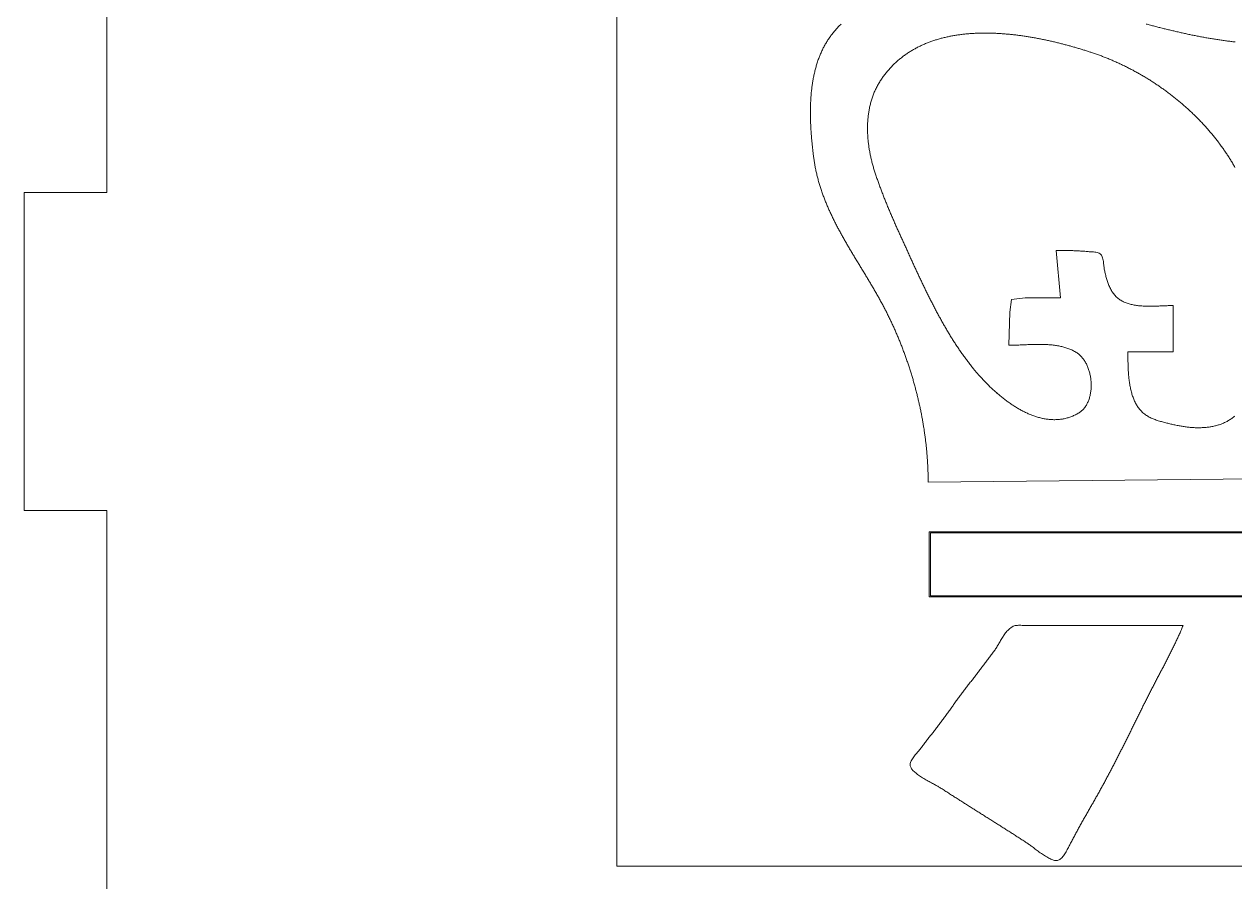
# Model space of a CAD drawing. Header units: inches. Extents: x 5.7 to 64.6, y 3.3 to 60.7.
# Drawn here: x 42.361 to 44.265, y 31.287 to 32.636 of the extents above; entities that cross this region are included whole.
import ezdxf

# ---------------------------------------------------------------- set-up
doc = ezdxf.new("R2010")
doc.units = ezdxf.units.IN
doc.header["$MEASUREMENT"] = 0
doc.layers.add('LASER BLACK', color=7, linetype='Continuous', lineweight=0, true_color=0x000000)
doc.layers.add('LASER MAGENTA', color=6, linetype='Continuous', lineweight=0, true_color=0xff00ff)

msp = doc.modelspace()

# ---------------------------------------------------------------- linework, layer by layer
at = {"layer": 'LASER BLACK'}
for points in [[(43.29325, 32.83196), (43.29325, 31.31192), (45.3755, 31.31192)], [(43.64566, 32.63611), (43.64451, 32.63497), (43.64337, 32.63382), (43.64224, 32.63266), (43.64112, 32.63149), (43.64002, 32.63031), (43.63892, 32.62912), (43.63784, 32.62791), (43.63678, 32.6267), (43.63573, 32.62547), (43.63469, 32.62423), (43.63366, 32.62298), (43.63265, 32.62172), (43.63165, 32.62044), (43.63066, 32.61916), (43.62969, 32.61786), (43.62874, 32.61655), (43.62779, 32.61523), (43.62687, 32.6139), (43.62595, 32.61255), (43.62506, 32.6112), (43.62417, 32.60983), (43.62331, 32.60845), (43.62245, 32.60706), (43.62162, 32.60566), (43.6208, 32.60424), (43.61999, 32.60282), (43.6192, 32.60138), (43.61843, 32.59993), (43.61767, 32.59847), (43.61693, 32.597), (43.6162, 32.59551), (43.6155, 32.59401), (43.6148, 32.5925), (43.61413, 32.59098), (43.61347, 32.58945), (43.61282, 32.58791), (43.61219, 32.58636), (43.61158, 32.58481), (43.61098, 32.58325), (43.61039, 32.58168), (43.60983, 32.5801), (43.60927, 32.57852), (43.60873, 32.57693), (43.60821, 32.57534), (43.6077, 32.57373), (43.6072, 32.57213), (43.60672, 32.57051), (43.60625, 32.56889), (43.6058, 32.56726), (43.60536, 32.56563), (43.60493, 32.56399), (43.60452, 32.56235), (43.60412, 32.5607), (43.60373, 32.55905), (43.60335, 32.55739), (43.60299, 32.55573), (43.60265, 32.55406), (43.60231, 32.55239), (43.60199, 32.55071), (43.60167, 32.54903), (43.60138, 32.54734), (43.60109, 32.54565), (43.60081, 32.54396), (43.60055, 32.54226), (43.6003, 32.54056), (43.60006, 32.53886), (43.59983, 32.53715), (43.59961, 32.53544), (43.59941, 32.53373), (43.59921, 32.53201), (43.59903, 32.53029), (43.59885, 32.52857), (43.59869, 32.52684), (43.59854, 32.52512), (43.59839, 32.52339), (43.59826, 32.52166), (43.59814, 32.51993), (43.59802, 32.51819), (43.59792, 32.51646), (43.59783, 32.51472), (43.59774, 32.51298), (43.59767, 32.51124), (43.5976, 32.5095), (43.59754, 32.50776), (43.59749, 32.50602), (43.59745, 32.50427), (43.59742, 32.50253), (43.5974, 32.50079), (43.59739, 32.49904), (43.59738, 32.4973), (43.59738, 32.49555), (43.59739, 32.49381), (43.59741, 32.49207), (43.59743, 32.49033), (43.59747, 32.48858), (43.5975, 32.48684), (43.59755, 32.4851), (43.59761, 32.48336), (43.59767, 32.48163), (43.59773, 32.47989), (43.59781, 32.47815), (43.59789, 32.47642), (43.59797, 32.47469), (43.59807, 32.47296), (43.59817, 32.47123), (43.59827, 32.46951), (43.59838, 32.46779), (43.5985, 32.46607), (43.59862, 32.46435), (43.59875, 32.46264), (43.59888, 32.46092), (43.59901, 32.45922), (43.59916, 32.45751), (43.5993, 32.45581), (43.59945, 32.45411), (43.59961, 32.45242), (43.59977, 32.45073), (43.59994, 32.44904), (43.6001, 32.44736), (43.60028, 32.44568), (43.60045, 32.44401), (43.60063, 32.44234), (43.60082, 32.44067), (43.601, 32.43901), (43.60119, 32.43736), (43.60139, 32.43571), (43.60158, 32.43406), (43.60178, 32.43242), (43.60199, 32.43079), (43.60219, 32.42916), (43.6024, 32.42754), (43.60261, 32.42592), (43.60284, 32.42418), (43.60308, 32.42244), (43.60334, 32.42071), (43.60361, 32.41898), (43.60389, 32.41726), (43.60418, 32.41554), (43.60448, 32.41383), (43.6048, 32.41212), (43.60512, 32.41041), (43.60546, 32.40871), (43.6058, 32.40702), (43.60616, 32.40533), (43.60653, 32.40365), (43.60691, 32.40197), (43.60729, 32.40029), (43.60769, 32.39862), (43.6081, 32.39696), (43.60852, 32.39529), (43.60895, 32.39364), (43.60939, 32.39198), (43.60984, 32.39034), (43.6103, 32.38869), (43.61076, 32.38705), (43.61124, 32.38542), (43.61173, 32.38378), (43.61222, 32.38216), (43.61273, 32.38053), (43.61324, 32.37891), (43.61377, 32.3773), (43.6143, 32.37568), (43.61484, 32.37408), (43.61539, 32.37247), (43.61594, 32.37087), (43.61651, 32.36927), (43.61708, 32.36768), (43.61767, 32.36609), (43.61826, 32.3645), (43.61885, 32.36292), (43.61946, 32.36134), (43.62007, 32.35976), (43.62069, 32.35819), (43.62132, 32.35662), (43.62196, 32.35506), (43.6226, 32.35349), (43.62325, 32.35193), (43.62391, 32.35038), (43.62457, 32.34882), (43.62525, 32.34727), (43.62592, 32.34572), (43.62661, 32.34418), (43.6273, 32.34263), (43.628, 32.3411), (43.6287, 32.33956), (43.62941, 32.33802), (43.63013, 32.33649), (43.63085, 32.33496), (43.63158, 32.33344), (43.63231, 32.33191), (43.63305, 32.33039), (43.6338, 32.32887), (43.63455, 32.32736), (43.63531, 32.32584), (43.63607, 32.32433), (43.63683, 32.32282), (43.63761, 32.32131), (43.63838, 32.31981), (43.63916, 32.31831), (43.63995, 32.3168), (43.64074, 32.3153), (43.64154, 32.31381), (43.64234, 32.31231), (43.64314, 32.31082), (43.64395, 32.30932), (43.64476, 32.30783), (43.64558, 32.30635), (43.6464, 32.30486), (43.64722, 32.30337), (43.64805, 32.30189), (43.64888, 32.30041), (43.64971, 32.29893), (43.65055, 32.29745), (43.65139, 32.29597), (43.65224, 32.29449), (43.65308, 32.29301), (43.65393, 32.29154), (43.65479, 32.29007), (43.65564, 32.28859), (43.6565, 32.28712), (43.65736, 32.28565), (43.65822, 32.28418), (43.65909, 32.28271), (43.65996, 32.28125), (43.66083, 32.27978), (43.6617, 32.27831), (43.66257, 32.27685), (43.66345, 32.27538), (43.66432, 32.27392), (43.6652, 32.27245), (43.66608, 32.27099), (43.66696, 32.26953), (43.66784, 32.26807), (43.66873, 32.2666), (43.66961, 32.26514), (43.6705, 32.26368), (43.67138, 32.26222), (43.67227, 32.26076), (43.67316, 32.2593), (43.67404, 32.25784), (43.67493, 32.25638), (43.67582, 32.25492), (43.67671, 32.25345), (43.6776, 32.25199), (43.67848, 32.25053), (43.67937, 32.24907), (43.68026, 32.24761), (43.68115, 32.24615), (43.68203, 32.24468), (43.68292, 32.24322), (43.6838, 32.24176), (43.68469, 32.24029), (43.68557, 32.23883), (43.68645, 32.23736), (43.68734, 32.2359), (43.68822, 32.23443), (43.68909, 32.23297), (43.68997, 32.2315), (43.69085, 32.23003), (43.69172, 32.22856), (43.69259, 32.22709), (43.69346, 32.22562), (43.69433, 32.22414), (43.6952, 32.22267), (43.69606, 32.22119), (43.69692, 32.21972), (43.69778, 32.21824), (43.69864, 32.21676), (43.69949, 32.21528), (43.70035, 32.2138), (43.70119, 32.21232), (43.70204, 32.21083), (43.70288, 32.20935), (43.70372, 32.20786), (43.70456, 32.20637), (43.70539, 32.20488), (43.70622, 32.20339), (43.70704, 32.20189), (43.70786, 32.2004), (43.70868, 32.1989), (43.7095, 32.1974), (43.71031, 32.1959), (43.71111, 32.19439), (43.71191, 32.19289), (43.71271, 32.19138), (43.7135, 32.18987), (43.71428, 32.18837), (43.71505, 32.18688), (43.71582, 32.18538), (43.71659, 32.18388), (43.71735, 32.18237), (43.71811, 32.18086), (43.71887, 32.17935), (43.71962, 32.17783), (43.72036, 32.17631), (43.72111, 32.17479), (43.72185, 32.17327), (43.72258, 32.17174), (43.72331, 32.17021), (43.72404, 32.16867), (43.72477, 32.16713), (43.72549, 32.16559), (43.7262, 32.16405), (43.72691, 32.1625), (43.72762, 32.16095), (43.72833, 32.1594), (43.72903, 32.15785), (43.72972, 32.15629), (43.73042, 32.15473), (43.7311, 32.15316), (43.73179, 32.1516), (43.73247, 32.15003), (43.73315, 32.14846), (43.73382, 32.14688), (43.73449, 32.1453), (43.73515, 32.14372), (43.73581, 32.14214), (43.73647, 32.14055), (43.73712, 32.13897), (43.73777, 32.13738), (43.73841, 32.13578), (43.73905, 32.13419), (43.73968, 32.13259), (43.74031, 32.13099), (43.74094, 32.12939), (43.74156, 32.12778), (43.74218, 32.12617), (43.7428, 32.12457), (43.74341, 32.12295), (43.74401, 32.12134), (43.74461, 32.11972), (43.74521, 32.1181), (43.7458, 32.11648), (43.74639, 32.11486), (43.74698, 32.11323), (43.74756, 32.11161), (43.74813, 32.10998), (43.74871, 32.10835), (43.74927, 32.10671), (43.74984, 32.10508), (43.75039, 32.10344), (43.75095, 32.1018), (43.7515, 32.10016), (43.75204, 32.09852), (43.75258, 32.09687), (43.75312, 32.09522), (43.75365, 32.09358), (43.75418, 32.09193), (43.7547, 32.09027), (43.75522, 32.08862), (43.75574, 32.08696), (43.75625, 32.08531), (43.75675, 32.08365), (43.75725, 32.08199), (43.75775, 32.08032), (43.75824, 32.07866), (43.75873, 32.077), (43.75921, 32.07533), (43.75969, 32.07366), (43.76016, 32.07199), (43.76063, 32.07032), (43.76109, 32.06865), (43.76155, 32.06697), (43.76201, 32.0653), (43.76246, 32.06362), (43.7629, 32.06194), (43.76335, 32.06026), (43.76378, 32.05858), (43.76421, 32.0569), (43.76464, 32.05522), (43.76506, 32.05354), (43.76548, 32.05185), (43.76589, 32.05016), (43.7663, 32.04848), (43.7667, 32.04679), (43.7671, 32.0451), (43.7675, 32.04341), (43.76789, 32.04172), (43.76827, 32.04003), (43.76865, 32.03833), (43.76902, 32.03664), (43.76939, 32.03494), (43.76976, 32.03325), (43.77012, 32.03155), (43.77047, 32.02985), (43.77082, 32.02816), (43.77117, 32.02646), (43.77151, 32.02476), (43.77185, 32.02306), (43.77218, 32.02136), (43.7725, 32.01966), (43.77282, 32.01795), (43.77314, 32.01625), (43.77345, 32.01455), (43.77376, 32.01284), (43.77406, 32.01114), (43.77435, 32.00944), (43.77464, 32.00773), (43.77493, 32.00603), (43.77521, 32.00432), (43.77549, 32.00261), (43.77576, 32.00091), (43.77602, 31.9992), (43.77628, 31.99749), (43.77654, 31.99579), (43.77679, 31.99408), (43.77703, 31.99237), (43.77727, 31.99066), (43.77751, 31.98896), (43.77774, 31.98725), (43.77796, 31.98554), (43.77818, 31.98383), (43.7784, 31.98212), (43.7786, 31.98041), (43.77881, 31.97871), (43.77901, 31.977), (43.7792, 31.97529), (43.77939, 31.97358), (43.77957, 31.97187), (43.77975, 31.97017), (43.77992, 31.96846), (43.78009, 31.96675), (43.78025, 31.96505), (43.78041, 31.96334), (43.78056, 31.96163), (43.7807, 31.95993), (43.78084, 31.95822), (43.78098, 31.95652), (43.78111, 31.95481), (43.78123, 31.95311), (43.78135, 31.9514), (43.78146, 31.9497), (43.78157, 31.948), (43.78167, 31.94629), (43.78177, 31.94459), (43.78186, 31.94289), (43.78195, 31.94119), (43.78203, 31.93949), (43.78211, 31.93779), (43.78217, 31.93609), (43.78224, 31.93439), (43.7823, 31.9327), (43.78235, 31.931), (43.7824, 31.9293), (43.78244, 31.92761), (43.78248, 31.92592), (43.78251, 31.92422), (43.78253, 31.92253), (43.78255, 31.92084), (43.78257, 31.91915), (43.78258, 31.91746), (43.78258, 31.91577), (44.96773, 31.92792)], [(44.26527, 32.6079), (44.26356, 32.6081), (44.26184, 32.6083), (44.26013, 32.6085), (44.25842, 32.60871), (44.25671, 32.60893), (44.25501, 32.60914), (44.2533, 32.60937), (44.25159, 32.60959), (44.24988, 32.60982), (44.24818, 32.61006), (44.24647, 32.6103), (44.24477, 32.61054), (44.24307, 32.61079), (44.24136, 32.61104), (44.23966, 32.61129), (44.23796, 32.61155), (44.23626, 32.61181), (44.23456, 32.61208), (44.23286, 32.61235), (44.23116, 32.61263), (44.22946, 32.6129), (44.22777, 32.61319), (44.22607, 32.61347), (44.22437, 32.61376), (44.22268, 32.61406), (44.22098, 32.61435), (44.21929, 32.61465), (44.2176, 32.61496), (44.2159, 32.61527), (44.21421, 32.61558), (44.21252, 32.61589), (44.21083, 32.61621), (44.20914, 32.61653), (44.20745, 32.61686), (44.20576, 32.61718), (44.20407, 32.61751), (44.20238, 32.61785), (44.20069, 32.61819), (44.19901, 32.61853), (44.19732, 32.61887), (44.19564, 32.61922), (44.19395, 32.61957), (44.19227, 32.61992), (44.19058, 32.62028), (44.1889, 32.62064), (44.18722, 32.621), (44.18553, 32.62137), (44.18385, 32.62173), (44.18217, 32.6221), (44.18049, 32.62248), (44.17881, 32.62285), (44.17713, 32.62323), (44.17545, 32.62361), (44.17377, 32.624), (44.17209, 32.62439), (44.17041, 32.62478), (44.16874, 32.62517), (44.16706, 32.62556), (44.16538, 32.62596), (44.16371, 32.62636), (44.16203, 32.62676), (44.16035, 32.62716), (44.15868, 32.62757), (44.15701, 32.62798), (44.15533, 32.62839), (44.15366, 32.6288), (44.15198, 32.62922), (44.15031, 32.62963), (44.14864, 32.63005), (44.14697, 32.63048), (44.1453, 32.6309), (44.14363, 32.63132), (44.14195, 32.63175), (44.14028, 32.63218), (44.13861, 32.63261), (44.13694, 32.63305), (44.13528, 32.63348), (44.13361, 32.63392), (44.13194, 32.63436), (44.13027, 32.6348), (44.1286, 32.63524), (44.12693, 32.63568), (44.12527, 32.63613)], [(44.26502, 32.41055), (44.26421, 32.412), (44.26338, 32.41345), (44.26255, 32.41489), (44.26171, 32.41633), (44.26086, 32.41777), (44.26001, 32.4192), (44.25914, 32.42063), (44.25828, 32.42205), (44.2574, 32.42348), (44.25651, 32.42489), (44.25562, 32.42631), (44.25472, 32.42772), (44.25382, 32.42912), (44.2529, 32.43052), (44.25198, 32.43192), (44.25106, 32.43331), (44.25012, 32.4347), (44.24918, 32.43609), (44.24823, 32.43747), (44.24727, 32.43884), (44.24631, 32.44022), (44.24534, 32.44158), (44.24437, 32.44295), (44.24338, 32.44431), (44.24239, 32.44566), (44.2414, 32.44701), (44.24039, 32.44836), (44.23938, 32.44971), (44.23837, 32.45104), (44.23735, 32.45238), (44.23632, 32.45371), (44.23528, 32.45503), (44.23424, 32.45636), (44.23319, 32.45767), (44.23214, 32.45899), (44.23107, 32.46029), (44.23001, 32.4616), (44.22893, 32.4629), (44.22785, 32.46419), (44.22677, 32.46548), (44.22568, 32.46677), (44.22458, 32.46805), (44.22347, 32.46933), (44.22236, 32.4706), (44.22125, 32.47186), (44.22013, 32.47313), (44.219, 32.47439), (44.21787, 32.47564), (44.21673, 32.47689), (44.21558, 32.47813), (44.21443, 32.47937), (44.21328, 32.48061), (44.21211, 32.48184), (44.21095, 32.48306), (44.20977, 32.48428), (44.2086, 32.4855), (44.20741, 32.48671), (44.20622, 32.48792), (44.20503, 32.48912), (44.20383, 32.49032), (44.20262, 32.49151), (44.20141, 32.4927), (44.2002, 32.49388), (44.19898, 32.49505), (44.19775, 32.49623), (44.19652, 32.49739), (44.19529, 32.49856), (44.19405, 32.49971), (44.1928, 32.50087), (44.19155, 32.50201), (44.19029, 32.50315), (44.18903, 32.50429), (44.18777, 32.50542), (44.1865, 32.50655), (44.18523, 32.50767), (44.18395, 32.50879), (44.18266, 32.5099), (44.18138, 32.51101), (44.18008, 32.51211), (44.17879, 32.5132), (44.17748, 32.51429), (44.17618, 32.51538), (44.17487, 32.51646), (44.17355, 32.51753), (44.17223, 32.5186), (44.17091, 32.51967), (44.16958, 32.52072), (44.16825, 32.52178), (44.16692, 32.52283), (44.16558, 32.52387), (44.16423, 32.5249), (44.16288, 32.52594), (44.16153, 32.52696), (44.16018, 32.52798), (44.15882, 32.529), (44.15745, 32.53001), (44.15609, 32.53101), (44.15472, 32.53201), (44.15334, 32.533), (44.15196, 32.53399), (44.15058, 32.53497), (44.1492, 32.53595), (44.14781, 32.53692), (44.14641, 32.53788), (44.14502, 32.53884), (44.14362, 32.5398), (44.14222, 32.54074), (44.14081, 32.54169), (44.1394, 32.54262), (44.13799, 32.54355), (44.13657, 32.54448), (44.13515, 32.5454), (44.13373, 32.54631), (44.1323, 32.54722), (44.13088, 32.54812), (44.12944, 32.54901), (44.12801, 32.5499), (44.12657, 32.55079), (44.12513, 32.55166), (44.12369, 32.55254), (44.12224, 32.5534), (44.1208, 32.55426), (44.11934, 32.55511), (44.11789, 32.55596), (44.11643, 32.5568), (44.11497, 32.55764), (44.11351, 32.55847), (44.11205, 32.55929), (44.11058, 32.56011), (44.10911, 32.56092), (44.10764, 32.56173), (44.10617, 32.56252), (44.10469, 32.56332), (44.10321, 32.5641), (44.10173, 32.56488), (44.10025, 32.56566), (44.09876, 32.56643), (44.09727, 32.56719), (44.09578, 32.56794), (44.09429, 32.56869), (44.0928, 32.56943), (44.0913, 32.57017), (44.08981, 32.5709), (44.08831, 32.57162), (44.08681, 32.57234), (44.0853, 32.57305), (44.0838, 32.57375), (44.08229, 32.57445), (44.08078, 32.57514), (44.07927, 32.57583), (44.07776, 32.5765), (44.07625, 32.57718), (44.07474, 32.57784), (44.07322, 32.5785), (44.0717, 32.57915), (44.07018, 32.57979), (44.06866, 32.58043), (44.06714, 32.58106), (44.06562, 32.58169), (44.0641, 32.58231), (44.06257, 32.58292), (44.06105, 32.58352), (44.05952, 32.58412), (44.05799, 32.58471), (44.05646, 32.5853), (44.05493, 32.58588), (44.0534, 32.58645), (44.05187, 32.58701), (44.05034, 32.58757), (44.0488, 32.58812), (44.04727, 32.58866), (44.04573, 32.5892), (44.0442, 32.58973), (44.04266, 32.59025), (44.04112, 32.59077), (44.03978, 32.59122), (44.03842, 32.59166), (44.03706, 32.59211), (44.03569, 32.59256), (44.03432, 32.593), (44.03294, 32.59344), (44.03155, 32.59389), (44.03016, 32.59433), (44.02876, 32.59477), (44.02736, 32.59521), (44.02595, 32.59565), (44.02453, 32.59608), (44.02311, 32.59652), (44.02168, 32.59695), (44.02025, 32.59739), (44.01881, 32.59782), (44.01736, 32.59825), (44.01591, 32.59867), (44.01446, 32.5991), (44.013, 32.59952), (44.01153, 32.59994), (44.01006, 32.60036), (44.00858, 32.60078), (44.0071, 32.6012), (44.00562, 32.60161), (44.00413, 32.60202), (44.00263, 32.60243), (44.00113, 32.60284), (43.99962, 32.60324), (43.99812, 32.60365), (43.9966, 32.60405), (43.99508, 32.60444), (43.99356, 32.60484), (43.99203, 32.60523), (43.9905, 32.60562), (43.98897, 32.606), (43.98743, 32.60638), (43.98589, 32.60676), (43.98434, 32.60714), (43.98279, 32.60751), (43.98124, 32.60788), (43.97968, 32.60825), (43.97812, 32.60861), (43.97655, 32.60897), (43.97499, 32.60933), (43.97341, 32.60968), (43.97184, 32.61003), (43.97026, 32.61038), (43.96868, 32.61072), (43.9671, 32.61106), (43.96551, 32.61139), (43.96392, 32.61172), (43.96233, 32.61205), (43.96073, 32.61237), (43.95913, 32.61269), (43.95753, 32.613), (43.95593, 32.61331), (43.95432, 32.61362), (43.95272, 32.61392), (43.95111, 32.61421), (43.94949, 32.61451), (43.94788, 32.61479), (43.94626, 32.61508), (43.94464, 32.61535), (43.94302, 32.61563), (43.9414, 32.6159), (43.93978, 32.61616), (43.93815, 32.61642), (43.93652, 32.61667), (43.9349, 32.61692), (43.93326, 32.61716), (43.93163, 32.6174), (43.93, 32.61763), (43.92837, 32.61786), (43.92673, 32.61808), (43.92509, 32.6183), (43.92346, 32.61851), (43.92182, 32.61871), (43.92018, 32.61891), (43.91854, 32.61911), (43.9169, 32.61929), (43.91526, 32.61948), (43.91361, 32.61965), (43.91197, 32.61982), (43.91033, 32.61999), (43.90868, 32.62014), (43.90704, 32.62029), (43.9054, 32.62044), (43.90375, 32.62058), (43.90211, 32.62071), (43.90047, 32.62084), (43.89882, 32.62096), (43.89718, 32.62107), (43.89553, 32.62117), (43.89389, 32.62127), (43.89225, 32.62137), (43.89061, 32.62145), (43.88896, 32.62153), (43.88732, 32.6216), (43.88568, 32.62166), (43.88404, 32.62172), (43.88241, 32.62177), (43.88077, 32.62182), (43.87913, 32.62185), (43.87749, 32.62188), (43.87586, 32.6219), (43.87423, 32.62191), (43.87259, 32.62192), (43.87096, 32.62192), (43.86933, 32.62191), (43.86771, 32.62189), (43.86608, 32.62186), (43.86446, 32.62183), (43.86283, 32.62179), (43.86121, 32.62174), (43.85959, 32.62168), (43.85798, 32.62161), (43.85636, 32.62154), (43.85475, 32.62146), (43.85314, 32.62137), (43.85153, 32.62127), (43.84992, 32.62116), (43.84832, 32.62104), (43.84672, 32.62092), (43.84512, 32.62079), (43.84352, 32.62064), (43.84193, 32.62049), (43.84034, 32.62033), (43.83875, 32.62016), (43.83717, 32.61998), (43.83559, 32.6198), (43.83401, 32.6196), (43.83243, 32.61939), (43.83086, 32.61918), (43.82929, 32.61895), (43.82773, 32.61872), (43.82616, 32.61848), (43.82461, 32.61822), (43.82305, 32.61796), (43.8215, 32.61769), (43.81995, 32.61741), (43.81841, 32.61712), (43.81687, 32.61681), (43.81533, 32.6165), (43.8138, 32.61618), (43.81227, 32.61585), (43.81075, 32.61551), (43.80923, 32.61516), (43.80772, 32.61479), (43.80621, 32.61442), (43.8047, 32.61404), (43.8032, 32.61364), (43.8017, 32.61324), (43.80021, 32.61283), (43.79873, 32.6124), (43.79724, 32.61196), (43.79577, 32.61152), (43.79429, 32.61106), (43.79283, 32.61059), (43.79137, 32.61011), (43.78991, 32.60962), (43.78846, 32.60912), (43.78701, 32.60861), (43.78557, 32.60808), (43.78414, 32.60754), (43.78271, 32.607), (43.78128, 32.60644), (43.77987, 32.60587), (43.77845, 32.60529), (43.77705, 32.60469), (43.77565, 32.60409), (43.77425, 32.60347), (43.77287, 32.60284), (43.77148, 32.6022), (43.77011, 32.60155), (43.76874, 32.60089), (43.76738, 32.60021), (43.76602, 32.59952), (43.76467, 32.59882), (43.76333, 32.59811), (43.76199, 32.59738), (43.76066, 32.59664), (43.75934, 32.59589), (43.75803, 32.59513), (43.75672, 32.59435), (43.75542, 32.59356), (43.75412, 32.59276), (43.75284, 32.59195), (43.75156, 32.59112), (43.75029, 32.59028), (43.74902, 32.58943), (43.74776, 32.58856), (43.74651, 32.58768), (43.74527, 32.58679), (43.74404, 32.58588), (43.74281, 32.58497), (43.7416, 32.58403), (43.74039, 32.58309), (43.73918, 32.58213), (43.73799, 32.58115), (43.7368, 32.58017), (43.73563, 32.57917), (43.73446, 32.57815), (43.7333, 32.57712), (43.73215, 32.57608), (43.731, 32.57503), (43.72987, 32.57396), (43.72874, 32.57287), (43.72763, 32.57177), (43.72652, 32.57066), (43.72542, 32.56953), (43.72433, 32.56839), (43.72325, 32.56723), (43.72218, 32.56606), (43.72111, 32.56488), (43.72006, 32.56368), (43.71902, 32.56246), (43.71798, 32.56123), (43.71696, 32.55999), (43.71594, 32.55873), (43.71494, 32.55746), (43.71394, 32.55617), (43.71296, 32.55486), (43.71198, 32.55354), (43.71102, 32.55221), (43.71006, 32.55086), (43.70909, 32.54945), (43.70814, 32.54803), (43.70722, 32.54661), (43.70632, 32.54517), (43.70544, 32.54373), (43.70459, 32.54227), (43.70376, 32.54081), (43.70295, 32.53934), (43.70216, 32.53786), (43.7014, 32.53637), (43.70066, 32.53487), (43.69994, 32.53337), (43.69924, 32.53186), (43.69856, 32.53034), (43.69791, 32.52881), (43.69727, 32.52728), (43.69666, 32.52574), (43.69607, 32.52419), (43.6955, 32.52264), (43.69495, 32.52108), (43.69441, 32.51951), (43.6939, 32.51794), (43.69341, 32.51636), (43.69294, 32.51478), (43.69249, 32.51319), (43.69206, 32.5116), (43.69165, 32.51), (43.69126, 32.50839), (43.69089, 32.50678), (43.69053, 32.50517), (43.6902, 32.50355), (43.68988, 32.50192), (43.68959, 32.5003), (43.68931, 32.49866), (43.68904, 32.49703), (43.6888, 32.49539), (43.68858, 32.49375), (43.68837, 32.4921), (43.68818, 32.49045), (43.688, 32.4888), (43.68785, 32.48715), (43.68771, 32.48549), (43.68759, 32.48383), (43.68748, 32.48217), (43.68739, 32.4805), (43.68732, 32.47884), (43.68726, 32.47717), (43.68722, 32.4755), (43.6872, 32.47383), (43.68719, 32.47216), (43.68719, 32.47049), (43.68722, 32.46881), (43.68725, 32.46714), (43.68731, 32.46546), (43.68737, 32.46379), (43.68745, 32.46211), (43.68755, 32.46044), (43.68766, 32.45876), (43.68778, 32.45709), (43.68792, 32.45542), (43.68808, 32.45374), (43.68824, 32.45207), (43.68842, 32.4504), (43.68861, 32.44873), (43.68882, 32.44706), (43.68904, 32.44539), (43.68927, 32.44373), (43.68952, 32.44206), (43.68977, 32.4404), (43.69004, 32.43874), (43.69033, 32.43709), (43.69062, 32.43543), (43.69093, 32.43378), (43.69124, 32.43214), (43.69157, 32.43049), (43.69191, 32.42885), (43.69227, 32.42721), (43.69263, 32.42558), (43.693, 32.42395), (43.69339, 32.42232), (43.69378, 32.4207), (43.69419, 32.41908), (43.6946, 32.41747), (43.69503, 32.41586), (43.69547, 32.41426), (43.69591, 32.41266), (43.69637, 32.41107), (43.69683, 32.40948), (43.6973, 32.4079), (43.69779, 32.40632), (43.69828, 32.40475), (43.69878, 32.40319), (43.69929, 32.40163), (43.69984, 32.39998), (43.70039, 32.39833), (43.70095, 32.39668), (43.70151, 32.39504), (43.70208, 32.39339), (43.70265, 32.39175), (43.70322, 32.3901), (43.7038, 32.38846), (43.70439, 32.38682), (43.70498, 32.38518), (43.70557, 32.38355), (43.70616, 32.38191), (43.70677, 32.38028), (43.70737, 32.37864), (43.70798, 32.37701), (43.70859, 32.37538), (43.70921, 32.37375), (43.70983, 32.37212), (43.71045, 32.37049), (43.71108, 32.36887), (43.71171, 32.36724), (43.71234, 32.36562), (43.71298, 32.36399), (43.71362, 32.36237), (43.71427, 32.36075), (43.71491, 32.35913), (43.71556, 32.35751), (43.71622, 32.35589), (43.71687, 32.35428), (43.71753, 32.35266), (43.7182, 32.35105), (43.71886, 32.34943), (43.71953, 32.34782), (43.7202, 32.34621), (43.72087, 32.3446), (43.72155, 32.34299), (43.72223, 32.34138), (43.72291, 32.33977), (43.72359, 32.33816), (43.72428, 32.33656), (43.72497, 32.33495), (43.72566, 32.33335), (43.72635, 32.33174), (43.72704, 32.33014), (43.72774, 32.32854), (43.72843, 32.32694), (43.72913, 32.32534), (43.72984, 32.32374), (43.73054, 32.32214), (43.73124, 32.32054), (43.73195, 32.31895), (43.73266, 32.31735), (43.73337, 32.31576), (43.73408, 32.31416), (43.73479, 32.31257), (43.7355, 32.31097), (43.73622, 32.30938), (43.73693, 32.30779), (43.73765, 32.3062), (43.73837, 32.30461), (43.73909, 32.30302), (43.73981, 32.30143), (43.74053, 32.29984), (43.74125, 32.29825), (43.74197, 32.29666), (43.74269, 32.29508), (43.74341, 32.29349), (43.74414, 32.2919), (43.74486, 32.29032), (43.74559, 32.28873), (43.74631, 32.28715), (43.74704, 32.28557), (43.74776, 32.28398), (43.74848, 32.2824), (43.74921, 32.28082), (43.74993, 32.27924), (43.75066, 32.27766), (43.75138, 32.27607), (43.75211, 32.27449), (43.75283, 32.27291), (43.75356, 32.27133), (43.75428, 32.26976), (43.755, 32.26817), (43.75573, 32.26659), (43.75645, 32.26501), (43.75718, 32.26343), (43.7579, 32.26185), (43.75863, 32.26027), (43.75936, 32.25869), (43.76008, 32.25711), (43.76081, 32.25552), (43.76154, 32.25394), (43.76227, 32.25236), (43.763, 32.25078), (43.76373, 32.2492), (43.76446, 32.24762), (43.7652, 32.24604), (43.76593, 32.24447), (43.76667, 32.24289), (43.7674, 32.24131), (43.76814, 32.23973), (43.76888, 32.23816), (43.76962, 32.23658), (43.77036, 32.235), (43.7711, 32.23343), (43.77185, 32.23185), (43.77259, 32.23028), (43.77334, 32.22871), (43.77409, 32.22713), (43.77484, 32.22556), (43.77559, 32.22399), (43.77634, 32.22242), (43.7771, 32.22085), (43.77786, 32.21929), (43.77862, 32.21772), (43.77938, 32.21615), (43.78014, 32.21459), (43.78091, 32.21303), (43.78167, 32.21146), (43.78244, 32.2099), (43.78322, 32.20834), (43.78399, 32.20678), (43.78477, 32.20523), (43.78555, 32.20367), (43.78633, 32.20211), (43.78711, 32.20056), (43.7879, 32.19901), (43.78869, 32.19746), (43.78948, 32.19591), (43.79027, 32.19436), (43.79107, 32.19281), (43.79187, 32.19127), (43.79267, 32.18973), (43.79348, 32.18818), (43.79429, 32.18664), (43.7951, 32.18511), (43.79591, 32.18357), (43.79673, 32.18203), (43.79755, 32.1805), (43.79837, 32.17897), (43.7992, 32.17744), (43.80003, 32.17591), (43.80086, 32.17439), (43.8017, 32.17287), (43.80254, 32.17134), (43.80339, 32.16982), (43.80423, 32.16831), (43.80508, 32.16679), (43.80594, 32.16528), (43.8068, 32.16377), (43.80766, 32.16226), (43.80853, 32.16075), (43.8094, 32.15925), (43.81027, 32.15775), (43.81115, 32.15625), (43.81203, 32.15475), (43.81292, 32.15326), (43.81381, 32.15177), (43.8147, 32.15028), (43.8156, 32.14879), (43.8165, 32.14731), (43.81741, 32.14582), (43.81832, 32.14434), (43.81924, 32.14287), (43.82016, 32.14139), (43.82108, 32.13992), (43.82201, 32.13845), (43.82295, 32.13699), (43.82388, 32.13553), (43.82483, 32.13407), (43.82578, 32.13261), (43.82673, 32.13116), (43.82769, 32.1297), (43.82865, 32.12826), (43.82962, 32.12681), (43.83059, 32.12537), (43.83157, 32.12393), (43.83255, 32.1225), (43.83354, 32.12106), (43.83454, 32.11963), (43.83553, 32.11821), (43.83654, 32.11679), (43.83755, 32.11537), (43.83856, 32.11395), (43.83959, 32.11254), (43.84061, 32.11113), (43.84164, 32.10972), (43.84268, 32.10832), (43.84373, 32.10692), (43.84477, 32.10553), (43.84583, 32.10414), (43.84689, 32.10275), (43.84796, 32.10136), (43.84903, 32.09998), (43.85011, 32.09861), (43.85119, 32.09723), (43.85229, 32.09586), (43.85338, 32.0945), (43.85422, 32.09347), (43.85507, 32.09243), (43.85593, 32.09139), (43.8568, 32.09034), (43.85769, 32.08929), (43.85859, 32.08822), (43.85951, 32.08716), (43.86043, 32.08609), (43.86137, 32.08501), (43.86233, 32.08393), (43.86329, 32.08284), (43.86427, 32.08175), (43.86526, 32.08066), (43.86626, 32.07957), (43.86727, 32.07847), (43.8683, 32.07737), (43.86933, 32.07627), (43.87038, 32.07517), (43.87144, 32.07406), (43.87251, 32.07296), (43.87359, 32.07186), (43.87468, 32.07075), (43.87578, 32.06965), (43.8769, 32.06854), (43.87802, 32.06744), (43.87915, 32.06634), (43.8803, 32.06524), (43.88145, 32.06414), (43.88262, 32.06305), (43.88379, 32.06196), (43.88497, 32.06087), (43.88616, 32.05978), (43.88737, 32.0587), (43.88858, 32.05762), (43.8898, 32.05655), (43.89103, 32.05548), (43.89226, 32.05442), (43.89351, 32.05336), (43.89476, 32.05231), (43.89603, 32.05127), (43.8973, 32.05023), (43.89858, 32.0492), (43.89986, 32.04818), (43.90116, 32.04717), (43.90246, 32.04616), (43.90377, 32.04516), (43.90508, 32.04417), (43.90641, 32.04319), (43.90774, 32.04222), (43.90908, 32.04126), (43.91042, 32.04031), (43.91177, 32.03937), (43.91313, 32.03845), (43.91449, 32.03753), (43.91586, 32.03663), (43.91724, 32.03573), (43.91862, 32.03485), (43.92001, 32.03399), (43.9214, 32.03313), (43.9228, 32.03229), (43.9242, 32.03147), (43.92561, 32.03065), (43.92703, 32.02986), (43.92844, 32.02907), (43.92987, 32.02831), (43.9313, 32.02756), (43.93273, 32.02682), (43.93417, 32.0261), (43.93561, 32.0254), (43.93705, 32.02472), (43.9385, 32.02405), (43.93995, 32.0234), (43.94141, 32.02277), (43.94287, 32.02216), (43.94433, 32.02156), (43.9458, 32.02099), (43.94727, 32.02043), (43.94874, 32.0199), (43.95021, 32.01939), (43.95169, 32.01889), (43.95317, 32.01842), (43.95465, 32.01797), (43.95614, 32.01754), (43.95762, 32.01714), (43.95911, 32.01675), (43.9606, 32.01639), (43.9621, 32.01605), (43.96359, 32.01574), (43.96508, 32.01545), (43.96658, 32.01518), (43.96807, 32.01494), (43.96957, 32.01472), (43.97107, 32.01453), (43.97257, 32.01437), (43.97407, 32.01423), (43.97557, 32.01412), (43.97707, 32.01403), (43.97857, 32.01397), (43.98007, 32.01394), (43.98157, 32.01394), (43.98307, 32.01397), (43.98457, 32.01402), (43.98606, 32.0141), (43.98756, 32.01422), (43.98906, 32.01436), (43.99055, 32.01453), (43.99205, 32.01473), (43.99354, 32.01497), (43.99503, 32.01523), (43.99652, 32.01553), (43.99801, 32.01585), (43.99949, 32.01621), (44.00098, 32.01661), (44.00246, 32.01703), (44.00394, 32.01749), (44.00541, 32.01798), (44.00689, 32.01851), (44.00836, 32.01907), (44.00983, 32.01967), (44.01129, 32.0203), (44.01275, 32.02096), (44.01421, 32.02167), (44.01567, 32.02241), (44.01712, 32.02318), (44.01857, 32.02399), (44.01978, 32.02472), (44.02095, 32.0255), (44.02208, 32.02633), (44.02317, 32.0272), (44.02423, 32.02812), (44.02525, 32.02907), (44.02622, 32.03007), (44.02717, 32.03112), (44.02807, 32.03219), (44.02893, 32.03331), (44.02976, 32.03446), (44.03055, 32.03565), (44.03131, 32.03687), (44.03202, 32.03813), (44.0327, 32.03941), (44.03335, 32.04072), (44.03395, 32.04206), (44.03453, 32.04343), (44.03506, 32.04482), (44.03556, 32.04624), (44.03602, 32.04768), (44.03645, 32.04914), (44.03685, 32.05062), (44.0372, 32.05211), (44.03753, 32.05363), (44.03782, 32.05516), (44.03807, 32.0567), (44.03829, 32.05826), (44.03848, 32.05983), (44.03863, 32.06141), (44.03875, 32.063), (44.03883, 32.06459), (44.03888, 32.06619), (44.0389, 32.0678), (44.03889, 32.06941), (44.03884, 32.07102), (44.03876, 32.07263), (44.03865, 32.07424), (44.0385, 32.07585), (44.03832, 32.07746), (44.03812, 32.07906), (44.03787, 32.08065), (44.0376, 32.08224), (44.0373, 32.08382), (44.03696, 32.08539), (44.0366, 32.08694), (44.0362, 32.08849), (44.03577, 32.09002), (44.03532, 32.09153), (44.03483, 32.09303), (44.03431, 32.0945), (44.03376, 32.09596), (44.03318, 32.0974), (44.03258, 32.09881), (44.03194, 32.1002), (44.03127, 32.10157), (44.03058, 32.1029), (44.02986, 32.10421), (44.0291, 32.1055), (44.02832, 32.10675), (44.02752, 32.10796), (44.02668, 32.10915), (44.02581, 32.1103), (44.02492, 32.11141), (44.024, 32.11249), (44.02305, 32.11352), (44.02208, 32.11452), (44.02108, 32.11547), (44.02005, 32.11639), (44.01899, 32.11725), (44.01791, 32.11808), (44.01681, 32.11885), (44.01545, 32.11973), (44.01407, 32.12058), (44.01266, 32.12139), (44.01124, 32.12216), (44.0098, 32.1229), (44.00834, 32.12361), (44.00685, 32.12428), (44.00536, 32.12491), (44.00384, 32.12552), (44.0023, 32.12609), (44.00075, 32.12663), (43.99919, 32.12714), (43.99761, 32.12762), (43.99601, 32.12808), (43.9944, 32.1285), (43.99278, 32.1289), (43.99114, 32.12927), (43.98949, 32.12962), (43.98783, 32.12994), (43.98616, 32.13024), (43.98448, 32.13051), (43.98278, 32.13076), (43.98108, 32.13099), (43.97937, 32.1312), (43.97766, 32.13139), (43.97593, 32.13156), (43.9742, 32.13171), (43.97246, 32.13184), (43.97072, 32.13196), (43.96897, 32.13205), (43.96722, 32.13214), (43.96546, 32.1322), (43.9637, 32.13226), (43.96194, 32.1323), (43.96017, 32.13232), (43.9584, 32.13234), (43.95664, 32.13234), (43.95487, 32.13234), (43.9531, 32.13232), (43.95134, 32.13229), (43.94957, 32.13226), (43.94781, 32.13222), (43.94605, 32.13217), (43.94429, 32.13212), (43.94254, 32.13206), (43.94079, 32.13199), (43.93905, 32.13193), (43.93731, 32.13186), (43.93558, 32.13178), (43.93386, 32.13171), (43.93214, 32.13163), (43.93044, 32.13156), (43.92874, 32.13149), (43.92705, 32.13141), (43.92537, 32.13134), (43.9237, 32.13128), (43.92204, 32.13121), (43.92039, 32.13116), (43.91876, 32.1311), (43.91714, 32.13106), (43.91553, 32.13102), (43.91394, 32.13098), (43.91236, 32.13096), (43.9108, 32.13094), (43.90925, 32.13094)], [(43.90925, 32.13094), (43.91098, 32.18299), (43.91377, 32.20277), (43.93528, 32.20555), (43.9908, 32.20555), (43.98386, 32.28017), (43.98559, 32.28016), (43.98732, 32.28016), (43.98905, 32.28015), (43.99078, 32.28014), (43.99251, 32.28013), (43.99425, 32.28011), (43.99599, 32.28009), (43.99773, 32.28007), (43.99947, 32.28004), (44.00121, 32.28), (44.00295, 32.27997), (44.0047, 32.27992), (44.00644, 32.27987), (44.00818, 32.27982), (44.00992, 32.27976), (44.01167, 32.2797), (44.01341, 32.27963), (44.01515, 32.27956), (44.01689, 32.27948), (44.01863, 32.27939), (44.02037, 32.2793), (44.02211, 32.2792), (44.02384, 32.27909), (44.02557, 32.27897), (44.0273, 32.27885), (44.02903, 32.27873), (44.03076, 32.27859), (44.03248, 32.27845), (44.0342, 32.2783), (44.03592, 32.27814), (44.03741, 32.27801), (44.03906, 32.2779), (44.04082, 32.27778), (44.04264, 32.27763), (44.04449, 32.27743), (44.04634, 32.27715), (44.04813, 32.27677), (44.04982, 32.27628), (44.05139, 32.27566), (44.05278, 32.27488), (44.05396, 32.27391), (44.05489, 32.2728), (44.05567, 32.27148), (44.05633, 32.26999), (44.05688, 32.26836), (44.05733, 32.26661), (44.05771, 32.26478), (44.05801, 32.26289), (44.05826, 32.26098), (44.05848, 32.25908), (44.05867, 32.25721), (44.05886, 32.2554), (44.05905, 32.25369), (44.05927, 32.2521), (44.05952, 32.25067), (44.05985, 32.24907), (44.06019, 32.24746), (44.06054, 32.24583), (44.06091, 32.2442), (44.06129, 32.24256), (44.06168, 32.24092), (44.0621, 32.23927), (44.06253, 32.23763), (44.06298, 32.23598), (44.06346, 32.23434), (44.06396, 32.23271), (44.06449, 32.23108), (44.06504, 32.22947), (44.06562, 32.22786), (44.06624, 32.22627), (44.06688, 32.2247), (44.06756, 32.22314), (44.06827, 32.22161), (44.06902, 32.2201), (44.06981, 32.21861), (44.07064, 32.21715), (44.07151, 32.21572), (44.07242, 32.21432), (44.07337, 32.21296), (44.07437, 32.21162), (44.07542, 32.21033), (44.07652, 32.20908), (44.07767, 32.20786), (44.07887, 32.20669), (44.08012, 32.20557), (44.08143, 32.2045), (44.08279, 32.20347), (44.08409, 32.20258), (44.08542, 32.20173), (44.08678, 32.20093), (44.08816, 32.20018), (44.08958, 32.19946), (44.09102, 32.19879), (44.0925, 32.19817), (44.09399, 32.19758), (44.09551, 32.19703), (44.09706, 32.19652), (44.09862, 32.19604), (44.10021, 32.1956), (44.10182, 32.19519), (44.10344, 32.19482), (44.10508, 32.19448), (44.10674, 32.19417), (44.10842, 32.19389), (44.1101, 32.19363), (44.11181, 32.19341), (44.11352, 32.1932), (44.11524, 32.19303), (44.11698, 32.19288), (44.11872, 32.19275), (44.12047, 32.19264), (44.12222, 32.19255), (44.12398, 32.19248), (44.12574, 32.19243), (44.12751, 32.19239), (44.12928, 32.19237), (44.13105, 32.19236), (44.13282, 32.19237), (44.13458, 32.19239), (44.13635, 32.19242), (44.13811, 32.19245), (44.13986, 32.1925), (44.14161, 32.19255), (44.14335, 32.19261), (44.14508, 32.19268), (44.1468, 32.19274), (44.14851, 32.19281), (44.15021, 32.19288), (44.1519, 32.19296), (44.15357, 32.19303), (44.15523, 32.19309), (44.15687, 32.19316), (44.15849, 32.19322), (44.1601, 32.19327), (44.16168, 32.19332), (44.16324, 32.19335), (44.16478, 32.19338), (44.1663, 32.1934), (44.16779, 32.19341), (44.16779, 32.12053), (44.09665, 32.12053), (44.09665, 32.11907), (44.09665, 32.11758), (44.09665, 32.11607), (44.09666, 32.11453), (44.09666, 32.11296), (44.09667, 32.11138), (44.09669, 32.10977), (44.0967, 32.10814), (44.09673, 32.10649), (44.09675, 32.10482), (44.09679, 32.10314), (44.09683, 32.10144), (44.09688, 32.09973), (44.09694, 32.098), (44.09701, 32.09626), (44.09708, 32.09451), (44.09717, 32.09275), (44.09727, 32.09098), (44.09738, 32.08921), (44.0975, 32.08743), (44.09764, 32.08564), (44.09779, 32.08385), (44.09795, 32.08206), (44.09813, 32.08026), (44.09832, 32.07847), (44.09853, 32.07667), (44.09876, 32.07488), (44.09901, 32.0731), (44.09927, 32.07131), (44.09955, 32.06954), (44.09985, 32.06777), (44.10018, 32.06601), (44.10052, 32.06426), (44.10088, 32.06252), (44.10127, 32.06079), (44.10168, 32.05907), (44.10211, 32.05737), (44.10257, 32.05569), (44.10305, 32.05402), (44.10356, 32.05237), (44.10409, 32.05074), (44.10465, 32.04913), (44.10524, 32.04754), (44.10586, 32.04598), (44.1065, 32.04444), (44.10717, 32.04292), (44.10788, 32.04143), (44.10861, 32.03997), (44.10938, 32.03854), (44.11018, 32.03713), (44.11101, 32.03576), (44.11187, 32.03443), (44.11277, 32.03312), (44.1137, 32.03185), (44.11467, 32.03062), (44.11568, 32.02942), (44.11672, 32.02826), (44.1178, 32.02715)], [(43.89016, 32.05632), (43.8919, 32.05459), (43.89016, 32.05632)], [(44.1178, 32.02715), (44.11905, 32.02594), (44.12035, 32.02478), (44.12167, 32.02368), (44.12303, 32.02263), (44.12441, 32.02163), (44.12583, 32.02068), (44.12727, 32.01978), (44.12874, 32.01892), (44.13023, 32.0181), (44.13174, 32.01732), (44.13328, 32.01658), (44.13483, 32.01588), (44.1364, 32.01521), (44.13799, 32.01457), (44.13959, 32.01397), (44.1412, 32.01339), (44.14283, 32.01284), (44.14446, 32.01231), (44.14611, 32.0118), (44.14776, 32.01131), (44.14942, 32.01084), (44.15108, 32.01039), (44.15274, 32.00995), (44.1544, 32.00952), (44.15607, 32.0091), (44.15773, 32.00869), (44.15939, 32.00829), (44.16104, 32.00789), (44.16269, 32.00749), (44.16432, 32.00709), (44.1659, 32.00671), (44.16749, 32.00634), (44.16908, 32.00597), (44.17066, 32.00562), (44.17226, 32.00529), (44.17385, 32.00496), (44.17545, 32.00464), (44.17704, 32.00434), (44.17864, 32.00405), (44.18024, 32.00377), (44.18184, 32.0035), (44.18344, 32.00325), (44.18504, 32.00301), (44.18664, 32.00279), (44.18824, 32.00258), (44.18984, 32.00238), (44.19144, 32.0022), (44.19303, 32.00204), (44.19463, 32.00189), (44.19622, 32.00175), (44.19781, 32.00163), (44.1994, 32.00153), (44.20098, 32.00145), (44.20257, 32.00138), (44.20414, 32.00133), (44.20572, 32.00129), (44.20729, 32.00128), (44.20886, 32.00128), (44.21042, 32.0013), (44.21198, 32.00134), (44.21353, 32.0014), (44.21508, 32.00147), (44.21662, 32.00157), (44.21815, 32.00169), (44.21968, 32.00183), (44.22121, 32.00199), (44.22272, 32.00216), (44.22423, 32.00236), (44.22573, 32.00259), (44.22723, 32.00283), (44.22871, 32.00309), (44.23019, 32.00338), (44.23166, 32.00369), (44.23312, 32.00403), (44.23457, 32.00438), (44.23601, 32.00476), (44.23744, 32.00517), (44.23886, 32.00559), (44.24028, 32.00605), (44.24168, 32.00652), (44.24307, 32.00703), (44.24445, 32.00755), (44.24581, 32.00811), (44.24717, 32.00869), (44.24851, 32.00929), (44.24985, 32.00992), (44.25116, 32.01058), (44.25247, 32.01127), (44.25376, 32.01198), (44.25504, 32.01272), (44.25631, 32.01349), (44.25756, 32.01429), (44.2588, 32.01512), (44.26002, 32.01597), (44.26123, 32.01686), (44.26242, 32.01777), (44.2636, 32.01872), (44.26476, 32.01969)], [(43.78431, 31.83769), (43.78431, 31.73531), (44.9712, 31.73531), (44.9712, 31.83769), (43.78431, 31.83769)], [(43.78605, 31.83595), (43.78605, 31.73705), (44.96946, 31.73705), (44.96946, 31.83595), (43.78605, 31.83595)], [(44.18341, 31.6902), (43.98907, 31.6902), (43.93701, 31.6902), (43.93544, 31.69022), (43.93378, 31.69029), (43.93206, 31.69038), (43.93028, 31.69047), (43.92847, 31.69055), (43.92665, 31.6906), (43.92483, 31.69059), (43.92304, 31.69051), (43.92128, 31.69035), (43.91957, 31.69007), (43.91794, 31.68967), (43.9164, 31.68912), (43.91498, 31.68841), (43.91366, 31.68759), (43.91237, 31.68668), (43.91113, 31.6857), (43.90992, 31.68465), (43.90874, 31.68353), (43.90759, 31.68235), (43.90648, 31.68112), (43.90539, 31.67983), (43.90432, 31.6785), (43.90328, 31.67712), (43.90227, 31.67571), (43.90127, 31.67427), (43.9003, 31.6728), (43.89934, 31.6713), (43.8984, 31.66979), (43.89747, 31.66827), (43.89656, 31.66674), (43.89566, 31.66521), (43.89476, 31.66368), (43.89387, 31.66216), (43.89299, 31.66065), (43.89212, 31.65916), (43.89124, 31.65769), (43.89037, 31.65625), (43.8895, 31.65484), (43.88862, 31.65347), (43.88774, 31.65213), (43.88686, 31.65085), (43.88596, 31.64962), (43.88492, 31.64821), (43.88387, 31.64681), (43.88282, 31.64541), (43.88177, 31.64401), (43.88072, 31.64262), (43.87967, 31.64122), (43.87861, 31.63982), (43.87756, 31.63843), (43.8765, 31.63704), (43.87544, 31.63564), (43.87439, 31.63425), (43.87333, 31.63286), (43.87227, 31.63147), (43.8712, 31.63008), (43.87014, 31.62869), (43.86908, 31.6273), (43.86802, 31.62591), (43.86695, 31.62452), (43.86589, 31.62313), (43.86483, 31.62174), (43.86376, 31.62036), (43.8627, 31.61897), (43.86163, 31.61758), (43.86057, 31.6162), (43.8595, 31.61481), (43.85844, 31.61342), (43.85737, 31.61203), (43.85631, 31.61065), (43.85524, 31.60926), (43.85418, 31.60787), (43.85311, 31.60649), (43.85205, 31.6051), (43.85098, 31.60371), (43.84992, 31.60232), (43.84886, 31.60093), (43.8478, 31.59954), (43.84673, 31.59815), (43.84567, 31.59676), (43.84461, 31.59537), (43.84356, 31.59398), (43.8425, 31.59259), (43.84144, 31.59119), (43.84038, 31.5898), (43.83933, 31.58841), (43.83827, 31.58701), (43.83722, 31.58561), (43.83617, 31.58422), (43.83512, 31.58282), (43.83407, 31.58142), (43.83303, 31.58002), (43.83198, 31.57861), (43.83094, 31.57721), (43.82989, 31.5758), (43.82885, 31.5744), (43.82781, 31.57299), (43.82678, 31.57158), (43.82574, 31.57017), (43.82471, 31.56876), (43.82368, 31.56734), (43.82265, 31.56593), (43.82162, 31.56451), (43.8206, 31.56309), (43.81958, 31.56167), (43.81856, 31.56025), (43.81754, 31.55883), (43.81653, 31.5574), (43.81551, 31.55597), (43.8145, 31.55454), (43.8135, 31.55311), (43.81249, 31.55167)], [(44.0392, 31.40706), (44.04007, 31.40857), (44.04094, 31.41007), (44.04181, 31.41158), (44.04268, 31.41308), (44.04354, 31.41459), (44.0444, 31.4161), (44.04526, 31.41761), (44.04612, 31.41913), (44.04698, 31.42064), (44.04783, 31.42216), (44.04869, 31.42367), (44.04954, 31.42519), (44.05038, 31.42671), (44.05123, 31.42823), (44.05208, 31.42975), (44.05292, 31.43128), (44.05376, 31.4328), (44.0546, 31.43432), (44.05544, 31.43585), (44.05627, 31.43738), (44.0571, 31.43891), (44.05794, 31.44044), (44.05877, 31.44197), (44.05959, 31.4435), (44.06042, 31.44503), (44.06125, 31.44656), (44.06207, 31.4481), (44.06289, 31.44963), (44.06371, 31.45117), (44.06453, 31.45271), (44.06535, 31.45425), (44.06617, 31.45578), (44.06698, 31.45732), (44.06779, 31.45887), (44.06861, 31.46041), (44.06942, 31.46195), (44.07022, 31.46349), (44.07103, 31.46504), (44.07184, 31.46658), (44.07264, 31.46813), (44.07345, 31.46967), (44.07425, 31.47122), (44.07505, 31.47277), (44.07585, 31.47432), (44.07665, 31.47587), (44.07745, 31.47742), (44.07825, 31.47897), (44.07904, 31.48052), (44.07984, 31.48207), (44.08063, 31.48362), (44.08142, 31.48518), (44.08222, 31.48673), (44.08301, 31.48829), (44.0838, 31.48984), (44.08459, 31.4914), (44.08537, 31.49295), (44.08616, 31.49451), (44.08695, 31.49606), (44.08773, 31.49762), (44.08852, 31.49918), (44.0893, 31.50074), (44.09009, 31.50229), (44.09087, 31.50385), (44.09165, 31.50541), (44.09243, 31.50697), (44.09322, 31.50853), (44.094, 31.51009), (44.09478, 31.51165), (44.09556, 31.51321), (44.09633, 31.51477), (44.09711, 31.51634), (44.09789, 31.5179), (44.09867, 31.51946), (44.09944, 31.52102), (44.10022, 31.52258), (44.101, 31.52414), (44.10177, 31.52571), (44.10255, 31.52727), (44.10332, 31.52883), (44.1041, 31.53039), (44.10487, 31.53196), (44.10565, 31.53352), (44.10642, 31.53508), (44.1072, 31.53664), (44.10797, 31.53821), (44.10875, 31.53977), (44.10952, 31.54133), (44.11029, 31.5429), (44.11107, 31.54446), (44.11184, 31.54602), (44.11262, 31.54758), (44.11339, 31.54915), (44.11416, 31.55071), (44.11494, 31.55227), (44.11571, 31.55383), (44.11649, 31.55539), (44.11726, 31.55695), (44.11804, 31.55852), (44.11881, 31.56008), (44.11959, 31.56164), (44.12036, 31.5632), (44.12114, 31.56476), (44.12191, 31.56632), (44.12269, 31.56788), (44.12347, 31.56944), (44.12424, 31.571), (44.12502, 31.57256), (44.1258, 31.57411), (44.12658, 31.57567), (44.12736, 31.57724), (44.12815, 31.5788), (44.12894, 31.58037), (44.12973, 31.58193), (44.13053, 31.58349), (44.13132, 31.58505), (44.13212, 31.58661), (44.13292, 31.58817), (44.13372, 31.58973), (44.13452, 31.59129), (44.13533, 31.59285), (44.13614, 31.5944), (44.13694, 31.59596), (44.13775, 31.59751), (44.13856, 31.59907), (44.13937, 31.60062), (44.14018, 31.60218), (44.141, 31.60373), (44.14181, 31.60529), (44.14262, 31.60684), (44.14343, 31.60839), (44.14425, 31.60995), (44.14506, 31.6115), (44.14588, 31.61305), (44.14669, 31.61461), (44.1475, 31.61616), (44.14832, 31.61771), (44.14913, 31.61927), (44.14994, 31.62082), (44.15075, 31.62238), (44.15157, 31.62393), (44.15238, 31.62549), (44.15318, 31.62704), (44.15399, 31.6286), (44.1548, 31.63016), (44.1556, 31.63171), (44.15641, 31.63327), (44.15721, 31.63483), (44.15801, 31.63639), (44.15881, 31.63795), (44.15961, 31.63951), (44.1604, 31.64107), (44.16119, 31.64263), (44.16199, 31.6442), (44.16277, 31.64576), (44.16356, 31.64733), (44.16434, 31.64889), (44.16512, 31.65046), (44.1659, 31.65203), (44.16667, 31.6536), (44.16745, 31.65517), (44.16821, 31.65675), (44.16898, 31.65832), (44.16974, 31.6599), (44.1705, 31.66148), (44.17125, 31.66306), (44.172, 31.66464), (44.17275, 31.66622), (44.17349, 31.6678), (44.17423, 31.66939), (44.17497, 31.67098), (44.1757, 31.67257), (44.17642, 31.67416), (44.17714, 31.67575), (44.17786, 31.67735), (44.17857, 31.67895), (44.17928, 31.68055), (44.17998, 31.68215), (44.18068, 31.68375), (44.18137, 31.68536), (44.18206, 31.68697), (44.18274, 31.68858), (44.18341, 31.6902)], [(43.81249, 31.55167), (43.81149, 31.55024), (43.81048, 31.54882), (43.80946, 31.5474), (43.80844, 31.54598), (43.80741, 31.54456), (43.80637, 31.54315), (43.80533, 31.54174), (43.80428, 31.54033), (43.80322, 31.53893), (43.80217, 31.53753), (43.8011, 31.53613), (43.80004, 31.53473), (43.79897, 31.53333), (43.79789, 31.53194), (43.79681, 31.53055), (43.79573, 31.52916), (43.79465, 31.52777), (43.79356, 31.52638), (43.79248, 31.52499), (43.79139, 31.52361), (43.7903, 31.52222), (43.78921, 31.52084), (43.78812, 31.51945), (43.78702, 31.51807), (43.78593, 31.51668), (43.78484, 31.5153), (43.78375, 31.51392), (43.78266, 31.51253), (43.78157, 31.51115), (43.78049, 31.50976), (43.7794, 31.50838), (43.77832, 31.50699), (43.77724, 31.5056), (43.77616, 31.50421), (43.77509, 31.50282), (43.77402, 31.50143), (43.77295, 31.50004), (43.77189, 31.49865), (43.77084, 31.49725), (43.76978, 31.49585), (43.76887, 31.49467), (43.76787, 31.49344), (43.76679, 31.49216), (43.76567, 31.49084), (43.76451, 31.48948), (43.76333, 31.48809), (43.76216, 31.48667), (43.761, 31.48522), (43.75987, 31.48374), (43.7588, 31.48225), (43.7578, 31.48075), (43.75688, 31.47923), (43.75607, 31.47771), (43.75538, 31.47618), (43.75483, 31.47466), (43.75444, 31.47314), (43.75422, 31.47163), (43.75422, 31.47057), (43.75437, 31.46951), (43.75467, 31.46843), (43.75512, 31.46734), (43.7557, 31.46624), (43.75641, 31.46514), (43.75724, 31.46402), (43.75818, 31.46291), (43.75923, 31.46179), (43.76038, 31.46067), (43.76161, 31.45955), (43.76293, 31.45843), (43.76433, 31.45732), (43.76579, 31.45621), (43.76732, 31.45511), (43.76889, 31.45401), (43.77051, 31.45293), (43.77217, 31.45186), (43.77386, 31.4508), (43.77557, 31.44975), (43.7773, 31.44872), (43.77903, 31.44771), (43.78077, 31.44671), (43.78249, 31.44574), (43.78421, 31.44479), (43.78589, 31.44386), (43.78755, 31.44296), (43.78917, 31.44208), (43.79075, 31.44123), (43.79228, 31.44041), (43.79374, 31.43962), (43.79513, 31.43887), (43.79645, 31.43815), (43.79769, 31.43747), (43.79884, 31.43682), (43.79989, 31.43621), (43.80083, 31.43564), (43.80167, 31.43512), (43.80313, 31.43417), (43.8046, 31.43321), (43.80606, 31.43226), (43.80753, 31.43131), (43.80899, 31.43036), (43.81046, 31.42941), (43.81193, 31.42846), (43.8134, 31.42751), (43.81487, 31.42657), (43.81634, 31.42562), (43.81781, 31.42468), (43.81928, 31.42373), (43.82075, 31.42279), (43.82222, 31.42184), (43.82369, 31.4209), (43.82517, 31.41996), (43.82664, 31.41902), (43.82811, 31.41808), (43.82959, 31.41714), (43.83106, 31.4162), (43.83253, 31.41526), (43.83401, 31.41432), (43.83548, 31.41339), (43.83696, 31.41245), (43.83844, 31.41151), (43.83991, 31.41058), (43.84139, 31.40964), (43.84286, 31.40871), (43.84434, 31.40777), (43.84582, 31.40684), (43.8473, 31.4059), (43.84877, 31.40497), (43.85025, 31.40403), (43.85173, 31.4031), (43.85321, 31.40217), (43.85469, 31.40124), (43.85616, 31.4003), (43.85764, 31.39937), (43.85912, 31.39844), (43.8606, 31.39751), (43.86208, 31.39658), (43.86356, 31.39564), (43.86504, 31.39471), (43.86652, 31.39378), (43.868, 31.39285), (43.86947, 31.39192), (43.87095, 31.39099), (43.87243, 31.39005), (43.87391, 31.38912), (43.87539, 31.38819), (43.87687, 31.38726), (43.87835, 31.38633), (43.87983, 31.38539), (43.88131, 31.38446), (43.88278, 31.38353), (43.88426, 31.3826), (43.88574, 31.38167), (43.88722, 31.38073), (43.8887, 31.3798), (43.89017, 31.37887), (43.89165, 31.37793), (43.89313, 31.377), (43.89461, 31.37606), (43.89608, 31.37513), (43.89756, 31.37419), (43.89904, 31.37326), (43.90051, 31.37232), (43.90199, 31.37138), (43.90346, 31.37045), (43.90494, 31.36951), (43.90641, 31.36857), (43.90789, 31.36763), (43.90936, 31.36669), (43.91084, 31.36576), (43.91231, 31.36481), (43.91378, 31.36387), (43.91526, 31.36293), (43.91673, 31.36199), (43.9182, 31.36105), (43.91967, 31.3601), (43.92114, 31.35916), (43.92261, 31.35821), (43.92408, 31.35727), (43.92555, 31.35632), (43.92702, 31.35537), (43.92849, 31.35443), (43.92995, 31.35348), (43.93142, 31.35253), (43.93289, 31.35158), (43.93435, 31.35062), (43.93582, 31.34967), (43.93728, 31.34872), (43.93875, 31.34776), (43.93962, 31.34718), (43.94058, 31.3465), (43.94162, 31.34575), (43.94275, 31.34492), (43.94395, 31.34402), (43.94521, 31.34306), (43.94655, 31.34205), (43.94794, 31.34099), (43.94938, 31.33989), (43.95087, 31.33876), (43.95241, 31.33761), (43.95398, 31.33644), (43.95558, 31.33526), (43.95721, 31.33408), (43.95886, 31.3329), (43.96053, 31.33173), (43.9622, 31.33059), (43.96388, 31.32947), (43.96556, 31.32838), (43.96724, 31.32733), (43.9689, 31.32633), (43.97055, 31.32539), (43.97218, 31.32451), (43.97378, 31.3237), (43.97534, 31.32297), (43.97687, 31.32232), (43.97836, 31.32176), (43.9798, 31.3213), (43.98118, 31.32095), (43.98251, 31.32071), (43.98377, 31.32059), (43.98496, 31.3206), (43.98607, 31.32074), (43.98711, 31.32103), (43.98839, 31.32159), (43.98964, 31.32235), (43.99087, 31.32327), (43.99206, 31.32435), (43.99323, 31.32556), (43.99437, 31.32689), (43.99548, 31.32831), (43.99655, 31.32981), (43.99759, 31.33138), (43.99859, 31.33299), (43.99955, 31.33462), (44.00048, 31.33627), (44.00137, 31.3379), (44.00221, 31.3395), (44.00301, 31.34106), (44.00377, 31.34255), (44.00448, 31.34397), (44.00515, 31.34528), (44.00577, 31.34647), (44.00659, 31.34803), (44.00742, 31.34959), (44.00825, 31.35115), (44.00908, 31.35271), (44.00991, 31.35428), (44.01074, 31.35584), (44.01158, 31.3574), (44.01242, 31.35897), (44.01326, 31.36053), (44.0141, 31.3621), (44.01494, 31.36366), (44.01579, 31.36523), (44.01663, 31.36679), (44.01748, 31.36836), (44.01833, 31.36992), (44.01919, 31.37149), (44.02004, 31.37305), (44.02089, 31.37461), (44.02175, 31.37617), (44.02261, 31.37774), (44.02347, 31.37929), (44.02433, 31.38085), (44.0252, 31.38241), (44.02606, 31.38397), (44.02693, 31.38552), (44.0278, 31.38707), (44.02866, 31.38862), (44.02954, 31.39017), (44.03041, 31.39172), (44.03128, 31.39327), (44.03216, 31.39481), (44.03303, 31.39635), (44.03391, 31.39789), (44.03479, 31.39942), (44.03567, 31.40096), (44.03655, 31.40249), (44.03743, 31.40402), (44.03831, 31.40554), (44.0392, 31.40706)]]:
    msp.add_lwpolyline(points, dxfattribs=at)
at = {"layer": 'LASER MAGENTA'}
for p, q in [((42.49118, 33.99109), (42.49118, 32.37109)), ((42.36118, 31.87109), (42.36118, 32.37109)), ((42.36118, 32.37109), (42.49118, 32.37109)), ((42.49118, 31.87109), (42.36118, 31.87109)), ((42.49118, 31.87109), (42.49118, 30.25109))]:
    msp.add_line(p, q, dxfattribs=at)

doc.saveas('drawing.dxf')
